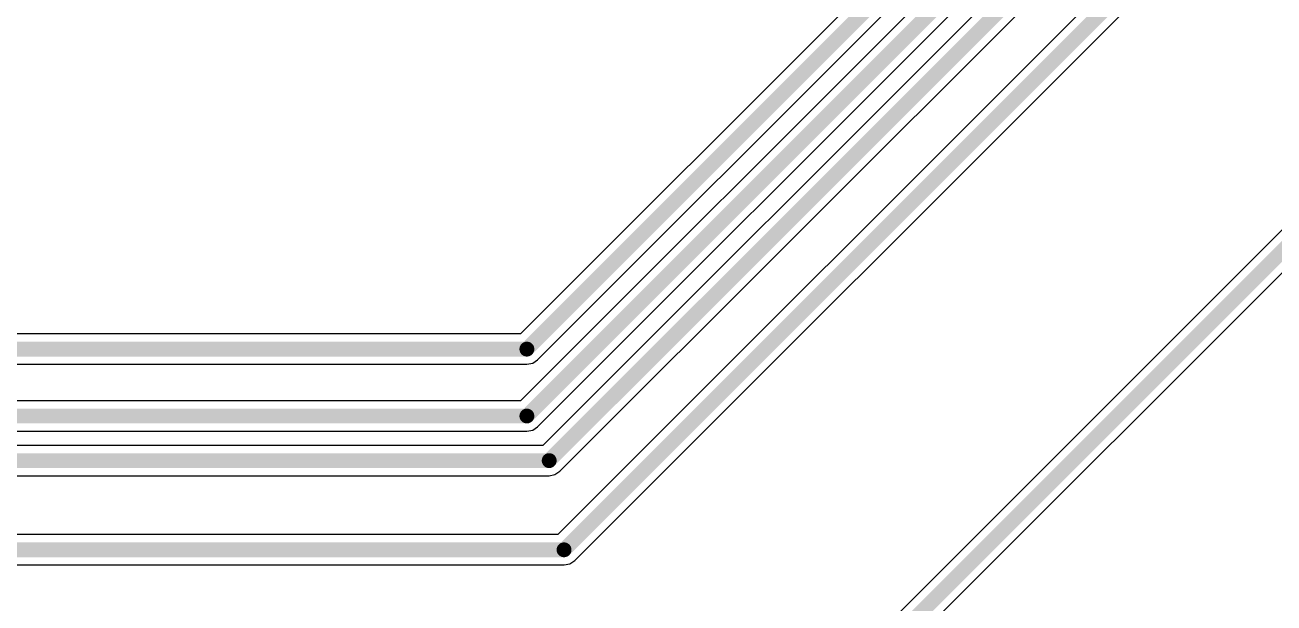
# Model space of a CAD drawing. Header units: millimetres. Extents: x 2.5 to 14.5, y 1.2 to 4.8.
# Drawn here: x 11.338 to 12.177, y 2.114 to 2.503 of the extents above; entities that cross this region are included whole.
import ezdxf

# ---------------------------------------------------------------- set-up
doc = ezdxf.new("R2010")
doc.units = ezdxf.units.MM
doc.header["$MEASUREMENT"] = 0
for name, color, linetype in [('BottomLayer', 5, 'Continuous'), ('ConnectLayer', 7, 'Continuous'), ('TopLayer', 1, 'Continuous')]:
    doc.layers.add(name, color=color, linetype=linetype)

msp = doc.modelspace()

# ---------------------------------------------------------------- linework, layer by layer
at = {"layer": 'BottomLayer', "const_width": 0.01}
msp.add_lwpolyline([(11.437, 1.605), (12.234, 2.402)], dxfattribs=at)
at = {"layer": 'ConnectLayer'}
for p, q in [((12.0848, 2.70922), (11.67078, 2.2952)), ((12.1198, 2.69922), (11.67078, 2.2502)), ((11.68221, 2.27779), (12.10221, 2.69779)), ((11.68221, 2.23279), (12.13721, 2.68779)), ((12.1498, 2.68422), (11.68578, 2.2202)), ((11.69721, 2.20279), (12.16721, 2.67279)), ((12.1748, 2.63922), (11.69578, 2.1602)), ((11.70721, 2.14279), (12.19221, 2.62779)), ((12.22679, 2.40921), (11.43278, 1.6152)), ((11.44421, 1.59779), (12.23822, 2.3918)), ((11.67078, 2.2952), (11.115, 2.2952)), ((11.6789, 2.27558), (11.68221, 2.27779)), ((11.11922, 2.2748), (11.675, 2.2748)), ((11.675, 2.2748), (11.6789, 2.27558)), ((11.67078, 2.2502), (11.17, 2.2502)), ((11.17422, 2.2298), (11.675, 2.2298)), ((11.675, 2.2298), (11.6789, 2.23058)), ((11.6789, 2.23058), (11.68221, 2.23279)), ((11.68578, 2.2202), (11.24, 2.2202)), ((11.69, 2.1998), (11.6939, 2.20058)), ((11.6939, 2.20058), (11.69721, 2.20279)), ((11.24422, 2.1998), (11.69, 2.1998)), ((11.69578, 2.1602), (11.31315, 2.1602)), ((11.7039, 2.14058), (11.70721, 2.14279)), ((11.31315, 2.1398), (11.7, 2.1398)), ((11.7, 2.1398), (11.7039, 2.14058))]:
    msp.add_line(p, q, dxfattribs=at)
at = {"layer": 'TopLayer', "const_width": 0.01}
for points in [[(11.675, 2.285), (12.095, 2.705)], [(11.675, 2.24), (12.13, 2.695)], [(11.69, 2.21), (12.16, 2.68)], [(11.7, 2.15), (12.185, 2.635)], [(11.115, 2.285), (11.675, 2.285)], [(11.17, 2.24), (11.675, 2.24)], [(11.24, 2.21), (11.69, 2.21)], [(11.28, 2.15), (11.7, 2.15)]]:
    msp.add_lwpolyline(points, dxfattribs=at)
at = {"layer": 'TopLayer', "const_width": 0.005}
for points in [[(11.6725, 2.285, 1), (11.6775, 2.285, 1)], [(11.6725, 2.285, 1), (11.6775, 2.285, 1)], [(11.6725, 2.24, 1), (11.6775, 2.24, 1)], [(11.6725, 2.24, 1), (11.6775, 2.24, 1)], [(11.6875, 2.21, 1), (11.6925, 2.21, 1)], [(11.6875, 2.21, 1), (11.6925, 2.21, 1)], [(11.6975, 2.15, 1), (11.7025, 2.15, 1)], [(11.6975, 2.15, 1), (11.7025, 2.15, 1)]]:
    msp.add_lwpolyline(points, format="xyb", close=True, dxfattribs=at)

doc.saveas('drawing.dxf')
